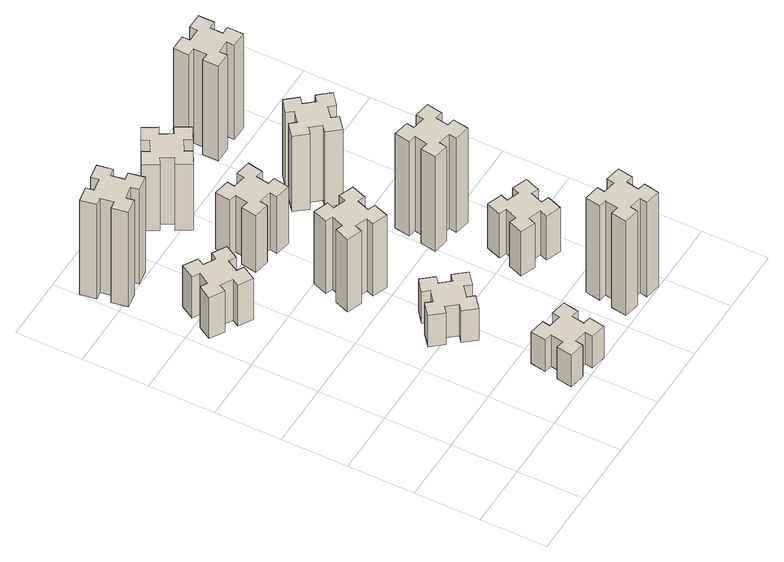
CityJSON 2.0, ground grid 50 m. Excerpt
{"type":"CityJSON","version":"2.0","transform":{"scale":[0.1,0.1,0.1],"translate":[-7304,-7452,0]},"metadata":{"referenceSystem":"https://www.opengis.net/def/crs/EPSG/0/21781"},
"CityObjects":{
"building1":{"type":"Building","attributes":{"class":"1000","function":"1000","usage":"1000","yearOfConstruction":2016,"roofType":"1000","measuredHeight":39,"storeysAboveGround":30,"storeysBelowGround":0},"geometry":[{"type":"Solid","lod":"1","boundaries":[[[[0,1,2,3,4,5,6,7,8,9,10,11,12,13,14,15,16,17,18,19]],[[17,16,20,21]],[[16,15,22,20]],[[15,14,23,22]],[[14,13,24,23]],[[13,12,25,24]],[[12,11,26,25]],[[11,10,27,26]],[[10,9,28,27]],[[9,8,29,28]],[[8,7,30,29]],[[7,6,31,30]],[[6,5,32,31]],[[5,4,33,32]],[[4,3,34,33]],[[3,2,35,34]],[[2,1,36,35]],[[1,0,37,36]],[[0,19,38,37]],[[19,18,39,38]],[[18,17,21,39]],[[24,25,26,27,28,29,30,31,32,33,34,35,36,37,38,39,21,20,22,23]]]]}]},
"building2":{"type":"Building","attributes":{"class":"1000","function":"1000","usage":"1000","yearOfConstruction":2016,"roofType":"1000","measuredHeight":30,"storeysAboveGround":30,"storeysBelowGround":0},"geometry":[{"type":"Solid","lod":"1","boundaries":[[[[40,41,42,43,44,45,46,47,48,49,50,51,52,53,54,55,56,57,58,59]],[[57,56,60,61]],[[56,55,62,60]],[[55,54,63,62]],[[54,53,64,63]],[[53,52,65,64]],[[52,51,66,65]],[[51,50,67,66]],[[50,49,68,67]],[[49,48,69,68]],[[48,47,70,69]],[[47,46,71,70]],[[46,45,72,71]],[[45,44,73,72]],[[44,43,74,73]],[[43,42,75,74]],[[42,41,76,75]],[[41,40,77,76]],[[40,59,78,77]],[[59,58,79,78]],[[58,57,61,79]],[[64,65,66,67,68,69,70,71,72,73,74,75,76,77,78,79,61,60,62,63]]]]}]},
"building3":{"type":"Building","attributes":{"class":"1000","function":"1000","usage":"1000","yearOfConstruction":2016,"roofType":"1000","measuredHeight":90,"storeysAboveGround":30,"storeysBelowGround":0},"geometry":[{"type":"Solid","lod":"1","boundaries":[[[[80,81,82,83,84,85,86,87,88,89,90,91,92,93,94,95,96,97,98,99]],[[97,96,100,101]],[[96,95,102,100]],[[95,94,103,102]],[[94,93,104,103]],[[93,92,105,104]],[[92,91,106,105]],[[91,90,107,106]],[[90,89,108,107]],[[89,88,109,108]],[[88,87,110,109]],[[87,86,111,110]],[[86,85,112,111]],[[85,84,113,112]],[[84,83,114,113]],[[83,82,115,114]],[[82,81,116,115]],[[81,80,117,116]],[[80,99,118,117]],[[99,98,119,118]],[[98,97,101,119]],[[104,105,106,107,108,109,110,111,112,113,114,115,116,117,118,119,101,100,102,103]]]]}]},
"building4":{"type":"Building","attributes":{"class":"1000","function":"1000","usage":"1000","yearOfConstruction":2016,"roofType":"1000","measuredHeight":30,"storeysAboveGround":30,"storeysBelowGround":0},"geometry":[{"type":"Solid","lod":"1","boundaries":[[[[120,121,122,123,124,125,126,127,128,129,130,131,132,133,134,135,136,137,138,139]],[[137,136,140,141]],[[136,135,142,140]],[[135,134,143,142]],[[134,133,144,143]],[[133,132,145,144]],[[132,131,146,145]],[[131,130,147,146]],[[130,129,148,147]],[[129,128,149,148]],[[128,127,150,149]],[[127,126,151,150]],[[126,125,152,151]],[[125,124,153,152]],[[124,123,154,153]],[[123,122,155,154]],[[122,121,156,155]],[[121,120,157,156]],[[120,139,158,157]],[[139,138,159,158]],[[138,137,141,159]],[[144,145,146,147,148,149,150,151,152,153,154,155,156,157,158,159,141,140,142,143]]]]}]},
"building5":{"type":"Building","attributes":{"class":"1000","function":"1000","usage":"1000","yearOfConstruction":2016,"roofType":"1000","measuredHeight":69,"storeysAboveGround":30,"storeysBelowGround":0},"geometry":[{"type":"Solid","lod":"1","boundaries":[[[[160,161,162,163,164,165,166,167,168,169,170,171,172,173,174,175,176,177,178,179]],[[177,176,180,181]],[[176,175,182,180]],[[175,174,183,182]],[[174,173,184,183]],[[173,172,185,184]],[[172,171,186,185]],[[171,170,187,186]],[[170,169,188,187]],[[169,168,189,188]],[[168,167,190,189]],[[167,166,191,190]],[[166,165,192,191]],[[165,164,193,192]],[[164,163,194,193]],[[163,162,195,194]],[[162,161,196,195]],[[161,160,197,196]],[[160,179,198,197]],[[179,178,199,198]],[[178,177,181,199]],[[184,185,186,187,188,189,190,191,192,193,194,195,196,197,198,199,181,180,182,183]]]]}]},
"building6":{"type":"Building","attributes":{"class":"1000","function":"1000","usage":"1000","yearOfConstruction":2016,"roofType":"1000","measuredHeight":54,"storeysAboveGround":30,"storeysBelowGround":0},"geometry":[{"type":"Solid","lod":"1","boundaries":[[[[200,201,202,203,204,205,206,207,208,209,210,211,212,213,214,215,216,217,218,219]],[[217,216,220,221]],[[216,215,222,220]],[[215,214,223,222]],[[214,213,224,223]],[[213,212,225,224]],[[212,211,226,225]],[[211,210,227,226]],[[210,209,228,227]],[[209,208,229,228]],[[208,207,230,229]],[[207,206,231,230]],[[206,205,232,231]],[[205,204,233,232]],[[204,203,234,233]],[[203,202,235,234]],[[202,201,236,235]],[[201,200,237,236]],[[200,219,238,237]],[[219,218,239,238]],[[218,217,221,239]],[[224,225,226,227,228,229,230,231,232,233,234,235,236,237,238,239,221,220,222,223]]]]}]},
"building7":{"type":"Building","attributes":{"class":"1000","function":"1000","usage":"1000","yearOfConstruction":2016,"roofType":"1000","measuredHeight":90,"storeysAboveGround":30,"storeysBelowGround":0},"geometry":[{"type":"Solid","lod":"1","boundaries":[[[[240,241,242,243,244,245,246,247,248,249,250,251,252,253,254,255,256,257,258,259]],[[257,256,260,261]],[[256,255,262,260]],[[255,254,263,262]],[[254,253,264,263]],[[253,252,265,264]],[[252,251,266,265]],[[251,250,267,266]],[[250,249,268,267]],[[249,248,269,268]],[[248,247,270,269]],[[247,246,271,270]],[[246,245,272,271]],[[245,244,273,272]],[[244,243,274,273]],[[243,242,275,274]],[[242,241,276,275]],[[241,240,277,276]],[[240,259,278,277]],[[259,258,279,278]],[[258,257,261,279]],[[264,265,266,267,268,269,270,271,272,273,274,275,276,277,278,279,261,260,262,263]]]]}]},
"building8":{"type":"Building","attributes":{"class":"1000","function":"1000","usage":"1000","yearOfConstruction":2016,"roofType":"1000","measuredHeight":63,"storeysAboveGround":30,"storeysBelowGround":0},"geometry":[{"type":"Solid","lod":"1","boundaries":[[[[280,281,282,283,284,285,286,287,288,289,290,291,292,293,294,295,296,297,298,299]],[[297,296,300,301]],[[296,295,302,300]],[[295,294,303,302]],[[294,293,304,303]],[[293,292,305,304]],[[292,291,306,305]],[[291,290,307,306]],[[290,289,308,307]],[[289,288,309,308]],[[288,287,310,309]],[[287,286,311,310]],[[286,285,312,311]],[[285,284,313,312]],[[284,283,314,313]],[[283,282,315,314]],[[282,281,316,315]],[[281,280,317,316]],[[280,299,318,317]],[[299,298,319,318]],[[298,297,301,319]],[[304,305,306,307,308,309,310,311,312,313,314,315,316,317,318,319,301,300,302,303]]]]}]},
"building9":{"type":"Building","attributes":{"class":"1000","function":"1000","usage":"1000","yearOfConstruction":2016,"roofType":"1000","measuredHeight":42,"storeysAboveGround":30,"storeysBelowGround":0},"geometry":[{"type":"Solid","lod":"1","boundaries":[[[[320,321,322,323,324,325,326,327,328,329,330,331,332,333,334,335,336,337,338,339]],[[337,336,340,341]],[[336,335,342,340]],[[335,334,343,342]],[[334,333,344,343]],[[333,332,345,344]],[[332,331,346,345]],[[331,330,347,346]],[[330,329,348,347]],[[329,328,349,348]],[[328,327,350,349]],[[327,326,351,350]],[[326,325,352,351]],[[325,324,353,352]],[[324,323,354,353]],[[323,322,355,354]],[[322,321,356,355]],[[321,320,357,356]],[[320,339,358,357]],[[339,338,359,358]],[[338,337,341,359]],[[344,345,346,347,348,349,350,351,352,353,354,355,356,357,358,359,341,340,342,343]]]]}]},
"building10":{"type":"Building","attributes":{"class":"1000","function":"1000","usage":"1000","yearOfConstruction":2016,"roofType":"1000","measuredHeight":90,"storeysAboveGround":30,"storeysBelowGround":0},"geometry":[{"type":"Solid","lod":"1","boundaries":[[[[360,361,362,363,364,365,366,367,368,369,370,371,372,373,374,375,376,377,378,379]],[[377,376,380,381]],[[376,375,382,380]],[[375,374,383,382]],[[374,373,384,383]],[[373,372,385,384]],[[372,371,386,385]],[[371,370,387,386]],[[370,369,388,387]],[[369,368,389,388]],[[368,367,390,389]],[[367,366,391,390]],[[366,365,392,391]],[[365,364,393,392]],[[364,363,394,393]],[[363,362,395,394]],[[362,361,396,395]],[[361,360,397,396]],[[360,379,398,397]],[[379,378,399,398]],[[378,377,381,399]],[[384,385,386,387,388,389,390,391,392,393,394,395,396,397,398,399,381,380,382,383]]]]}]},
"building11":{"type":"Building","attributes":{"class":"1000","function":"1000","usage":"1000","yearOfConstruction":2016,"roofType":"1000","measuredHeight":72,"storeysAboveGround":30,"storeysBelowGround":0},"geometry":[{"type":"Solid","lod":"1","boundaries":[[[[400,401,402,403,404,405,406,407,408,409,410,411,412,413,414,415,416,417,418,419]],[[417,416,420,421]],[[416,415,422,420]],[[415,414,423,422]],[[414,413,424,423]],[[413,412,425,424]],[[412,411,426,425]],[[411,410,427,426]],[[410,409,428,427]],[[409,408,429,428]],[[408,407,430,429]],[[407,406,431,430]],[[406,405,432,431]],[[405,404,433,432]],[[404,403,434,433]],[[403,402,435,434]],[[402,401,436,435]],[[401,400,437,436]],[[400,419,438,437]],[[419,418,439,438]],[[418,417,421,439]],[[424,425,426,427,428,429,430,431,432,433,434,435,436,437,438,439,421,420,422,423]]]]}]},
"building12":{"type":"Building","attributes":{"class":"1000","function":"1000","usage":"1000","yearOfConstruction":2016,"roofType":"1000","measuredHeight":90,"storeysAboveGround":30,"storeysBelowGround":0},"geometry":[{"type":"Solid","lod":"1","boundaries":[[[[440,441,442,443,444,445,446,447,448,449,450,451,452,453,454,455,456,457,458,459]],[[457,456,460,461]],[[456,455,462,460]],[[455,454,463,462]],[[454,453,464,463]],[[453,452,465,464]],[[452,451,466,465]],[[451,450,467,466]],[[450,449,468,467]],[[449,448,469,468]],[[448,447,470,469]],[[447,446,471,470]],[[446,445,472,471]],[[445,444,473,472]],[[444,443,474,473]],[[443,442,475,474]],[[442,441,476,475]],[[441,440,477,476]],[[440,459,478,477]],[[459,458,479,478]],[[458,457,461,479]],[[464,465,466,467,468,469,470,471,472,473,474,475,476,477,478,479,461,460,462,463]]]]}]}
},
"vertices":[
[376,2327,0],[426,2414,0],[478,2384,0],[538,2488,0],[434,2548,0],[404,2496,0],[317,2546,0],[347,2598,0],[243,2658,0],[183,2554,0],[235,2524,0],[185,2437,0],[133,2467,0],[73,2363,0],[177,2303,0],[207,2355,0],[294,2305,0],[264,2253,0],[368,2193,0],[428,2297,0],[294,2305,390],[264,2253,390],[207,2355,390],[177,2303,390],[73,2363,390],[133,2467,390],[185,2437,390],[235,2524,390],[183,2554,390],[243,2658,390],[347,2598,390],[317,2546,390],[404,2496,390],[434,2548,390],[538,2488,390],[478,2384,390],[426,2414,390],[376,2327,390],[428,2297,390],[368,2193,390],
[946,274,0],[928,175,0],[869,186,0],[848,67,0],[967,47,0],[977,106,0],[1075,88,0],[1065,29,0],[1183,8,0],[1204,127,0],[1145,137,0],[1162,235,0],[1221,225,0],[1242,343,0],[1124,364,0],[1114,305,0],[1015,322,0],[1026,381,0],[907,402,0],[887,284,0],[1015,322,300],[1026,381,300],[1114,305,300],[1124,364,300],[1242,343,300],[1221,225,300],[1162,235,300],[1145,137,300],[1204,127,300],[1183,8,300],[1065,29,300],[1075,88,300],[977,106,300],[967,47,300],[848,67,300],[869,186,300],[928,175,300],[946,274,300],[887,284,300],[907,402,300],
[88,3195,0],[106,3097,0],[47,3087,0],[67,2968,0],[186,2989,0],[175,3048,0],[274,3066,0],[284,3007,0],[402,3027,0],[381,3146,0],[322,3135,0],[305,3234,0],[364,3244,0],[343,3362,0],[225,3341,0],[235,3282,0],[137,3265,0],[127,3324,0],[8,3303,0],[29,3185,0],[137,3265,900],[127,3324,900],[235,3282,900],[225,3341,900],[343,3362,900],[364,3244,900],[305,3234,900],[322,3135,900],[381,3146,900],[402,3027,900],[284,3007,900],[274,3066,900],[175,3048,900],[186,2989,900],[67,2968,900],[47,3087,900],[106,3097,900],[88,3195,900],[29,3185,900],[8,3303,900],
[978,929,0],[1054,993,0],[1093,947,0],[1185,1024,0],[1108,1116,0],[1062,1078,0],[997,1154,0],[1043,1193,0],[966,1285,0],[874,1208,0],[913,1162,0],[836,1097,0],[798,1143,0],[706,1066,0],[783,974,0],[829,1013,0],[893,936,0],[847,898,0],[924,806,0],[1016,883,0],[893,936,300],[847,898,300],[829,1013,300],[783,974,300],[706,1066,300],[798,1143,300],[836,1097,300],[913,1162,300],[874,1208,300],[966,1285,300],[1043,1193,300],[997,1154,300],[1062,1078,300],[1108,1116,300],[1185,1024,300],[1093,947,300],[1054,993,300],[978,929,300],[1016,883,300],[924,806,300],
[1032,1701,0],[1066,1795,0],[1122,1774,0],[1163,1887,0],[1050,1928,0],[1030,1872,0],[936,1906,0],[957,1962,0],[844,2003,0],[803,1890,0],[859,1870,0],[825,1776,0],[769,1797,0],[727,1684,0],[840,1643,0],[861,1699,0],[955,1665,0],[934,1609,0],[1047,1567,0],[1088,1680,0],[955,1665,690],[934,1609,690],[861,1699,690],[840,1643,690],[727,1684,690],[769,1797,690],[825,1776,690],[859,1870,690],[803,1890,690],[844,2003,690],[957,1962,690],[936,1906,690],[1030,1872,690],[1050,1928,690],[1163,1887,690],[1122,1774,690],[1066,1795,690],[1032,1701,690],[1088,1680,690],[1047,1567,690],
[1014,2625,0],[915,2642,0],[926,2701,0],[807,2722,0],[787,2604,0],[846,2594,0],[828,2495,0],[769,2506,0],[748,2387,0],[867,2367,0],[877,2426,0],[975,2408,0],[965,2349,0],[1083,2328,0],[1104,2447,0],[1045,2457,0],[1062,2555,0],[1121,2545,0],[1142,2663,0],[1024,2684,0],[1062,2555,540],[1121,2545,540],[1045,2457,540],[1104,2447,540],[1083,2328,540],[965,2349,540],[975,2408,540],[877,2426,540],[867,2367,540],[748,2387,540],[769,2506,540],[828,2495,540],[846,2594,540],[787,2604,540],[807,2722,540],[926,2701,540],[915,2642,540],[1014,2625,540],[1024,2684,540],[1142,2663,540],
[1854,305,0],[1755,322,0],[1766,381,0],[1647,402,0],[1627,284,0],[1686,274,0],[1668,175,0],[1609,186,0],[1588,67,0],[1707,47,0],[1717,106,0],[1815,88,0],[1805,29,0],[1923,8,0],[1944,127,0],[1885,137,0],[1902,235,0],[1961,225,0],[1982,343,0],[1864,364,0],[1902,235,900],[1961,225,900],[1885,137,900],[1944,127,900],[1923,8,900],[1805,29,900],[1815,88,900],[1717,106,900],[1707,47,900],[1588,67,900],[1609,186,900],[1668,175,900],[1686,274,900],[1627,284,900],[1647,402,900],[1766,381,900],[1755,322,900],[1854,305,900],[1864,364,900],[1982,343,900],
[1066,3177,0],[1016,3264,0],[1068,3294,0],[1008,3398,0],[904,3338,0],[934,3286,0],[847,3236,0],[817,3288,0],[713,3228,0],[773,3124,0],[825,3154,0],[875,3067,0],[823,3037,0],[883,2933,0],[987,2993,0],[957,3045,0],[1044,3095,0],[1074,3043,0],[1178,3103,0],[1118,3207,0],[1044,3095,630],[1074,3043,630],[957,3045,630],[987,2993,630],[883,2933,630],[823,3037,630],[875,3067,630],[825,3154,630],[773,3124,630],[713,3228,630],[817,3288,630],[847,3236,630],[934,3286,630],[904,3338,630],[1008,3398,630],[1068,3294,630],[1016,3264,630],[1066,3177,630],[1118,3207,630],[1178,3103,630],
[1701,859,0],[1795,825,0],[1774,769,0],[1887,727,0],[1928,840,0],[1872,861,0],[1906,955,0],[1962,934,0],[2003,1047,0],[1890,1088,0],[1870,1032,0],[1776,1066,0],[1797,1122,0],[1684,1163,0],[1643,1050,0],[1699,1030,0],[1665,936,0],[1609,957,0],[1567,844,0],[1680,803,0],[1665,936,420],[1609,957,420],[1699,1030,420],[1643,1050,420],[1684,1163,420],[1797,1122,420],[1776,1066,420],[1870,1032,420],[1890,1088,420],[2003,1047,420],[1962,934,420],[1906,955,420],[1872,861,420],[1928,840,420],[1887,727,420],[1774,769,420],[1795,825,420],[1701,859,420],[1680,803,420],[1567,844,420],
[1617,1486,0],[1715,1468,0],[1705,1409,0],[1823,1388,0],[1844,1507,0],[1785,1517,0],[1802,1615,0],[1861,1605,0],[1882,1723,0],[1764,1744,0],[1754,1685,0],[1655,1702,0],[1666,1761,0],[1547,1782,0],[1527,1664,0],[1586,1654,0],[1568,1555,0],[1509,1566,0],[1488,1447,0],[1607,1427,0],[1568,1555,900],[1509,1566,900],[1586,1654,900],[1527,1664,900],[1547,1782,900],[1666,1761,900],[1655,1702,900],[1754,1685,900],[1764,1744,900],[1882,1723,900],[1861,1605,900],[1802,1615,900],[1785,1517,900],[1844,1507,900],[1823,1388,900],[1705,1409,900],[1715,1468,900],[1617,1486,900],[1607,1427,900],[1488,1447,900],
[1469,2393,0],[1533,2316,0],[1487,2278,0],[1564,2186,0],[1656,2263,0],[1618,2309,0],[1694,2373,0],[1733,2327,0],[1825,2404,0],[1748,2496,0],[1702,2458,0],[1637,2534,0],[1683,2573,0],[1606,2665,0],[1514,2588,0],[1553,2542,0],[1476,2477,0],[1438,2523,0],[1346,2446,0],[1423,2354,0],[1476,2477,720],[1438,2523,720],[1553,2542,720],[1514,2588,720],[1606,2665,720],[1683,2573,720],[1637,2534,720],[1702,2458,720],[1748,2496,720],[1825,2404,720],[1733,2327,720],[1694,2373,720],[1618,2309,720],[1656,2263,720],[1564,2186,720],[1487,2278,720],[1533,2316,720],[1469,2393,720],[1423,2354,720],[1346,2446,720],
[1635,3155,0],[1735,3155,0],[1735,3095,0],[1855,3095,0],[1855,3215,0],[1795,3215,0],[1795,3315,0],[1855,3315,0],[1855,3435,0],[1735,3435,0],[1735,3375,0],[1635,3375,0],[1635,3435,0],[1515,3435,0],[1515,3315,0],[1575,3315,0],[1575,3215,0],[1515,3215,0],[1515,3095,0],[1635,3095,0],[1575,3215,900],[1515,3215,900],[1575,3315,900],[1515,3315,900],[1515,3435,900],[1635,3435,900],[1635,3375,900],[1735,3375,900],[1735,3435,900],[1855,3435,900],[1855,3315,900],[1795,3315,900],[1795,3215,900],[1855,3215,900],[1855,3095,900],[1735,3095,900],[1735,3155,900],[1635,3155,900],[1635,3095,900],[1515,3095,900]
]}
